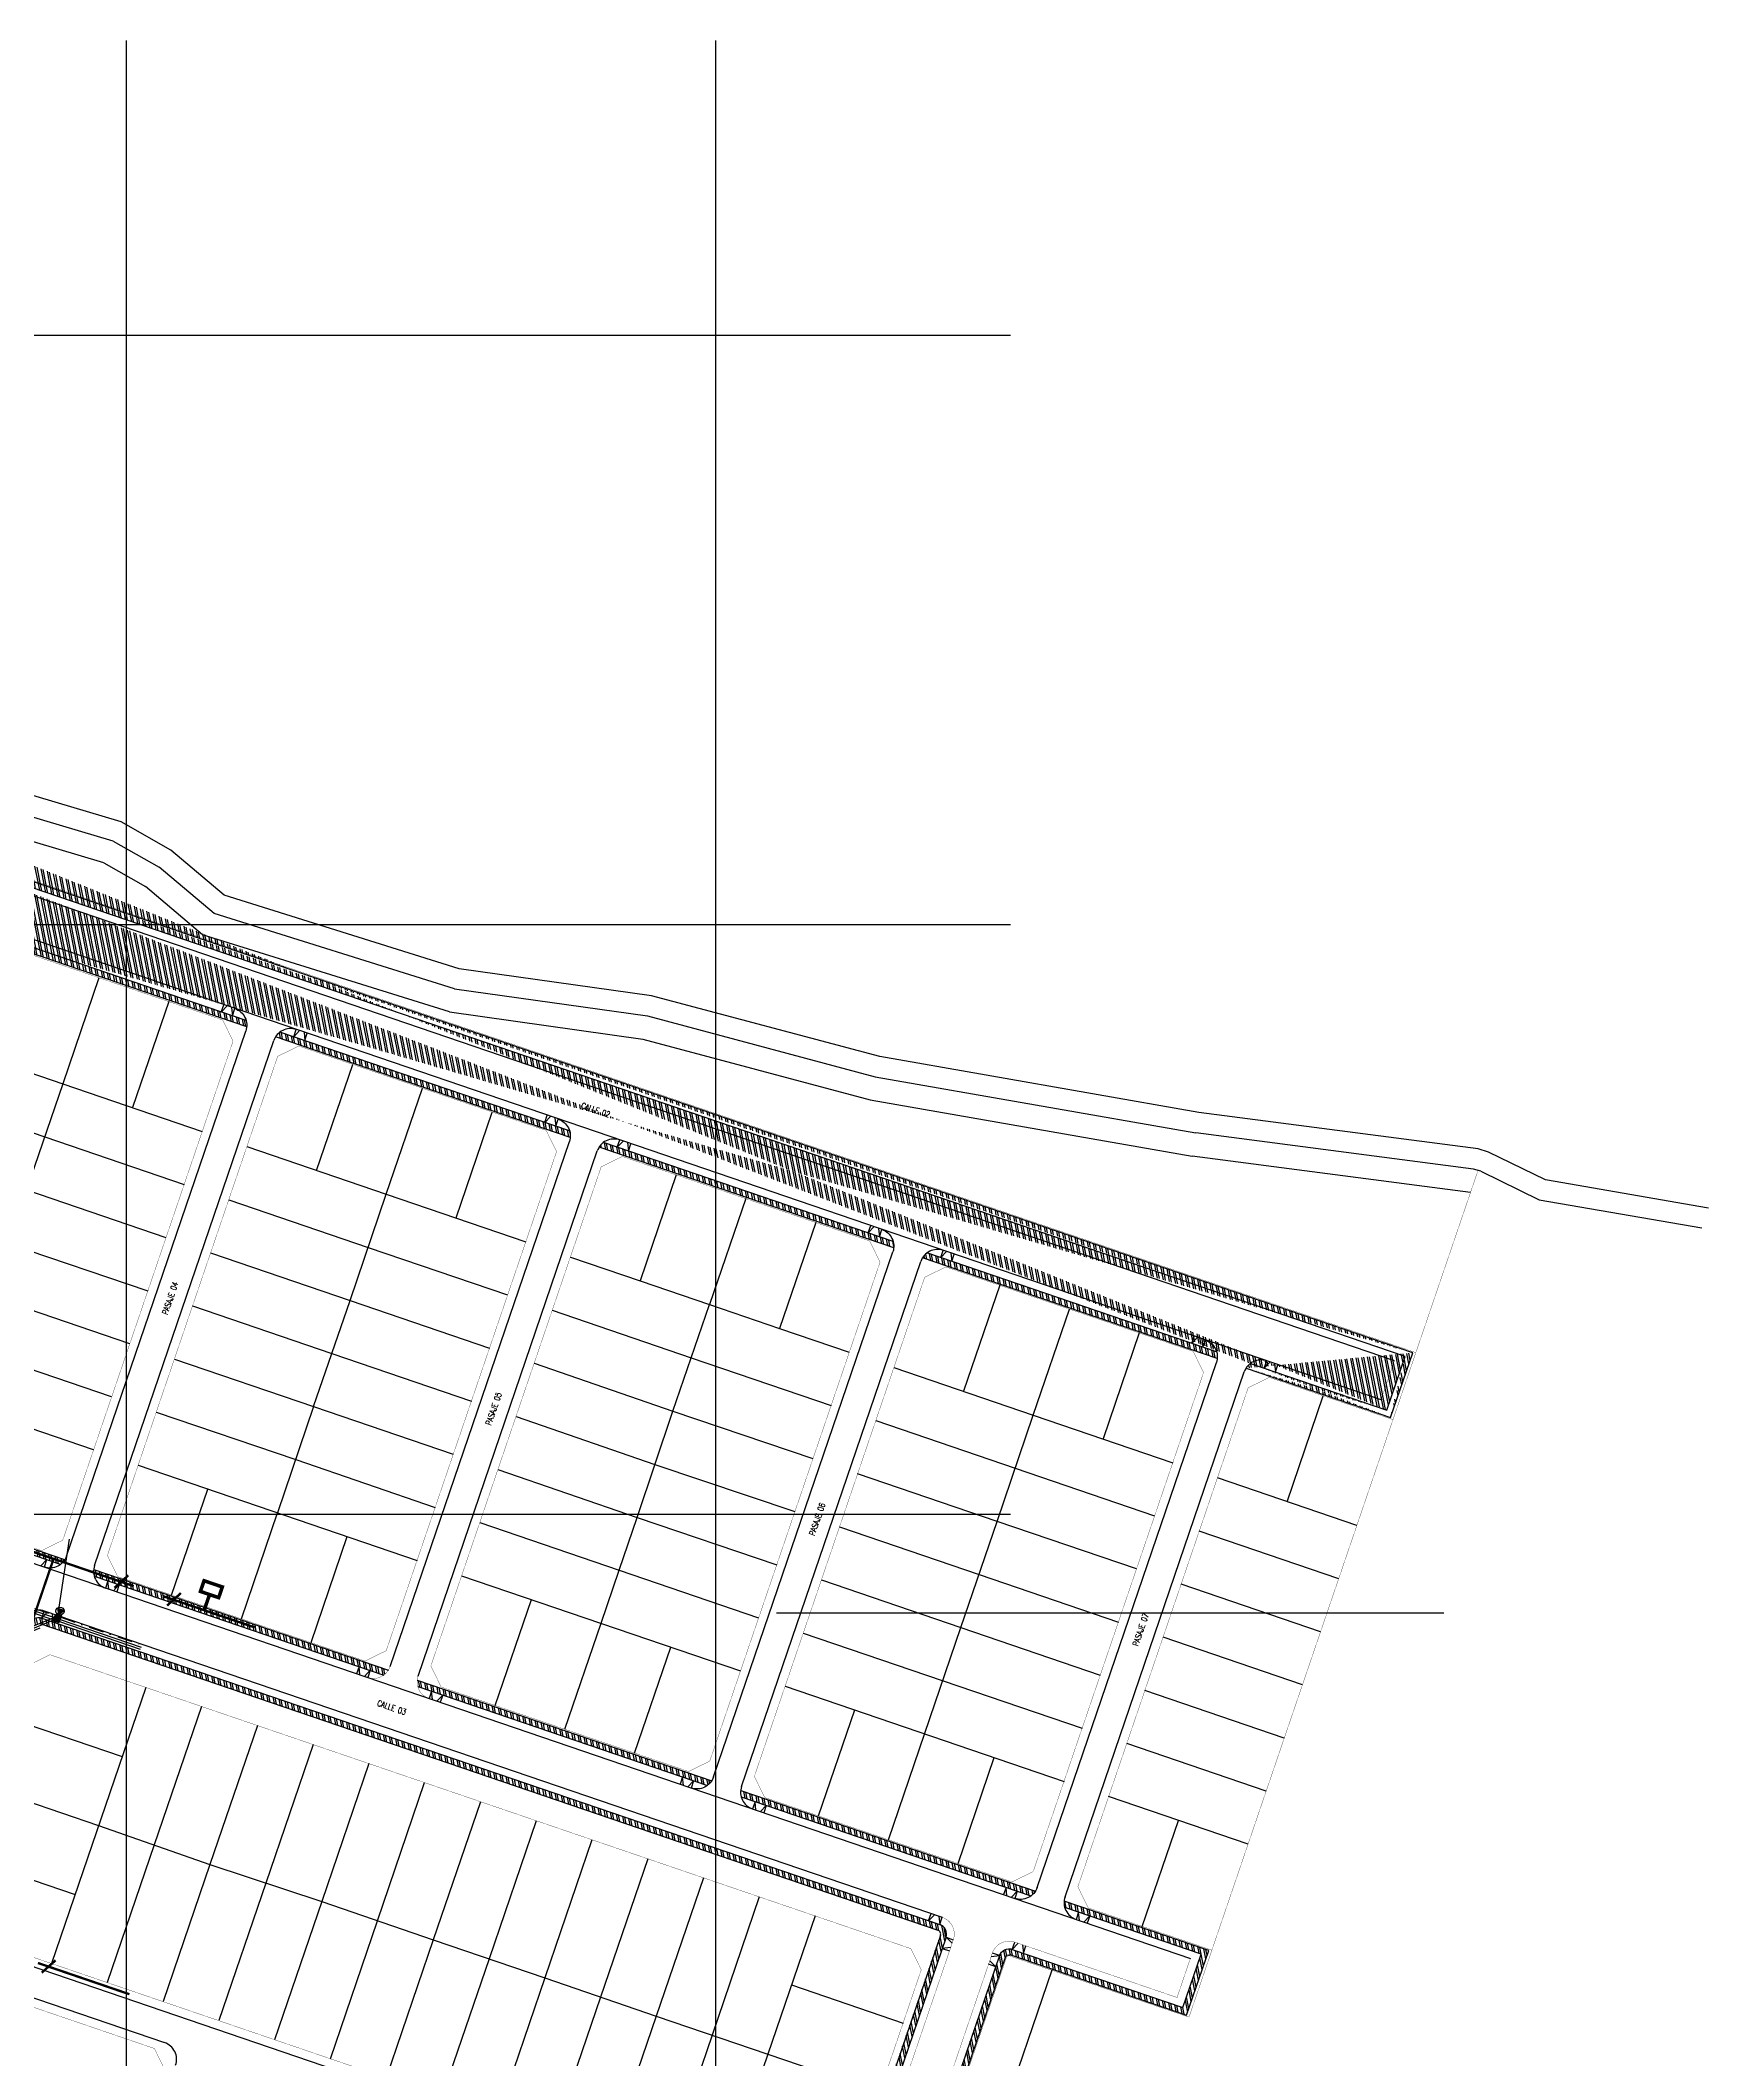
# Model space of a CAD drawing. Extents: x 0 to 336586, y 0 to 6284468.
# Drawn here: x 335485.4 to 335768.4, y 6277807.4 to 6278150 of the extents above; entities that cross this region are included whole.
import ezdxf
from ezdxf.enums import TextEntityAlignment as Align

# ---------------------------------------------------------------- set-up
doc = ezdxf.new("R2010")
doc.units = 0
doc.header["$LTSCALE"] = 5
for name, pattern in [('DASHDOT', [1, 0.5, -0.25, 0, -0.25]), ('DASHDOTX2', [2, 1, -0.5, 0, -0.5]), ('HIDDEN', [0.375, 0.25, -0.125])]:
    doc.linetypes.add(name, pattern=pattern)
for name, color, linetype in [('CALLES-URBANAS', 6, 'Continuous'), ('COTAS', 11, 'Continuous'), ('EQUIPOS_E', 240, 'Continuous'), ('GRILLA', 254, 'Continuous'), ('LAP_A_E', 100, 'Continuous'), ('LBT_A_E', 100, 'Continuous'), ('LINEA-EDIFICACION-URBANA', 21, 'Continuous'), ('LMT_A_E', 10, 'DASHDOTX2'), ('PLANTA', 6, 'Continuous'), ('POSTES_E', 41, 'Continuous'), ('Prosan Agua Potable Cuartel De Corta', 5, 'Continuous'), ('Prosan Agua Potable D. Arranque', 1, 'Continuous'), ('Prosan Agua Potable P. Cañeria Existente', 5, '2xCAÑ_EXIS_1'), ('Prosan Agua Potable P. Grifos Existentes', 5, 'Continuous'), ('Prosan General Canal Existente', 8, 'Continuous'), ('Prosan General Linea Oficial', 6, 'DASHDOTX2'), ('Prosan Pavimentación Dispositivo de Rodados Existente', 8, 'Continuous'), ('Prosan Pavimentación Solera Existente', 8, 'DASHDOT'), ('Prosan Pavimentación Vereda Existente', 8, 'Continuous'), ('Prosan Pavimentación Vereda Existente Hatch', 8, 'Continuous'), ('servicios', 6, 'Continuous'), ('TEXTO', 2, 'Continuous')]:
    doc.layers.add(name, color=color, linetype=linetype)
doc.styles.add('2mm', font='simplex.shx', dxfattribs={"width": 0.8, "height": 0.65})
doc.styles.add('ROMANT', font='romant.shx', dxfattribs={"height": 2})
doc.styles.get("Standard").update_dxf_attribs({"font": '', "height": 2})
doc.styles.get('Standard').set_extended_font_data('Arial Black', bold=True)
doc.linetypes.add('2xCAÑ_EXIS_1', pattern='A,1,-0.001,["/",Standard,S=0.2,R=0,X=-0.2,Y=-0.1],0', length=1.001)
doc.dimstyles.new('VANO 500', dxfattribs={"dimtxt": 0.65, "dimasz": 1.8, "dimexe": 0, "dimexo": 8, "dimgap": 1.2, "dimtad": 0, "dimdec": 0, "dimzin": 0, "dimdsep": 46, "dimtxsty": '2mm', "dimblk": 'NONE', "dimcen": 0, "dimse1": 1, "dimse2": 1, "dimsd1": 1, "dimsd2": 1, "dimclrd": 7, "dimclrt": 2, "dimadec": 0, "dimazin": 0, "dimtfac": 1, "dimtdec": 0, "dimtofl": 0, "dimtmove": 0, "dimatfit": 3, "dimldrblk": 'NONE', "dimfxl": 1, "dimtfill": 1, "dimtolj": 1, "dimtzin": 0, "dimlwd": 25, "dimarcsym": 0})
pattern_1 = [(101.1514259, (398815.0219, 6884201.1882), (-0.9345162955, -0.1842160236), []), (101.1514259, (398815.272, 6884201.5611), (-0.9345162955, -0.1842160236), [])]

# ---------------------------------------------------------------- blocks, each defined once
blk = doc.blocks.new('sa')
at = {"layer": 'Prosan Agua Potable Cuartel De Corta', "color": 5, "const_width": 0.5}
blk.add_lwpolyline([(-2.85, -4.4, -1), (-0.74, -4.4, -1), (-2.85, -4.4, -1)], format="xyb", dxfattribs=at)
at = {"layer": 'Prosan Agua Potable P. Cañeria Existente', "const_width": 0.4}
for points in [[(-1.21, -3.52), (0, 0)], [(-3.69, -6.22), (-1.57, -8.57)], [(-3.12, -9.06), (-1.88, -5.46)], [(-3.94, -28.35), (-9.23, -26.8), (-4.67, -13.31)], [(-7.91, -18.31), (-5.79, -20.66)], [(-5.54, -26.53), (-7.89, -28.65)], [(8.39, -31.98), (2.97, -30.38)], [(6.49, -30.1), (4.14, -32.22)], [(8.39, -31.98), (-10.93, -88.59)], [(52.88, -81.17), (43.95, -107.32)], [(-11.07, -84.71), (-8.95, -87.06)], [(-12.64, -93.57), (-19.08, -112.45)], [(-14.43, -94.54), (-12.31, -96.89)], [(-44.6, -104.68), (-46.2, -104.13), (-45.62, -102.45), (-44.03, -102.99)], [(-34.06, -107.34), (-45.91, -103.29)], [(-35.05, -105.54), (-37.39, -107.66)], [(43.82, -103.45), (45.94, -105.79)], [(30.34, -129.32), (-29.13, -109.02)], [(-26.06, -108.61), (-28.41, -110.73)], [(42.25, -112.31), (35.81, -131.19)], [(40.46, -113.28), (42.58, -115.63)], [(29.39, -127.52), (27.05, -129.63)], [(96.92, -152.05), (35.33, -131.03)], [(38.31, -130.54), (35.97, -132.66)], [(83.32, -147.41), (71.85, -181.02)], [(96, -150.21), (93.65, -152.33)], [(117.43, -159.05), (101.94, -153.76)], [(104.92, -153.23), (102.57, -155.35)], [(71.71, -177.14), (73.83, -179.49)], [(70.14, -186.01), (47.99, -250.92)], [(68.35, -186.98), (70.47, -189.32)], [(62.08, -209.63), (75.7, -214.28)], [(74.73, -212.49), (72.39, -214.61)], [(80.67, -215.98), (96.19, -221.28)], [(83.66, -215.52), (81.31, -217.63)], [(47.85, -247.04), (49.97, -249.39)], [(46.28, -255.91), (23.17, -323.6)], [(44.49, -256.88), (46.61, -259.22)], [(31.49, -299.25), (45.1, -303.9)], [(44.14, -302.11), (41.79, -304.23)], [(50.08, -305.6), (65.59, -310.9)], [(53.06, -305.14), (50.71, -307.26)], [(-98.23, -322.22), (-99.83, -321.68), (-99.25, -319.99), (-97.65, -320.53)], [(-87.68, -324.88), (-99.54, -320.83)], [(23.04, -319.72), (25.16, -322.07)], [(-88.67, -323.08), (-91.02, -325.2)], [(-23.24, -346.88), (-82.76, -326.56)], [(-79.69, -326.15), (-82.03, -328.27)], [(21.47, -328.59), (11.21, -358.64)], [(-72.08, -330.2), (-83.05, -362.32)], [(19.68, -329.56), (21.8, -331.9)], [(-24.23, -345.06), (-26.58, -347.18)], [(-23.53, -346.78), (-34.5, -378.89)], [(43.37, -369.62), (-23.24, -346.88)], [(-15.31, -348.08), (-17.66, -350.2)], [(-83.18, -358.45), (-81.06, -360.79)], [(31.36, -365.52), (20.39, -397.63)], [(-84.75, -367.31), (-94.91, -397.07)], [(-86.54, -368.28), (-84.42, -370.63)], [(42.37, -367.75), (40.02, -369.87)], [(115, -394.06), (48.39, -371.32)], [(51.29, -370.77), (48.95, -372.89)], [(-34.63, -375.02), (-32.52, -377.37)], [(-36.2, -383.88), (-46.36, -413.64)], [(-37.99, -384.85), (-35.87, -387.2)], [(20.26, -393.76), (22.37, -396.1)], [(18.69, -402.62), (8.53, -432.38)], [(16.9, -403.59), (19.02, -405.94)]]:
    blk.add_lwpolyline(points, dxfattribs=at)
blk = doc.blocks.new('PLANTA')
at = {"layer": 'Prosan Pavimentación Vereda Existente Hatch'}
h = blk.add_hatch(dxfattribs=at)
h.set_pattern_fill('ANSI32', color=256, scale=0.1, angle=56.1514, style=0)
h.set_pattern_definition(pattern_1)
edge = h.paths.add_edge_path()
edge.add_line((335894.31, 6282719.59), (335895.26, 6282719.27))
edge.add_line((335894.31, 6282719.59), (335888, 6282701.11))
edge.add_line((335895.27, 6282719.3), (335888.95, 6282700.78))
edge.add_arc((335889.61, 6282700.56), 1.7, 161.1514, 251.1514)
edge.add_arc((335889.61, 6282700.56), 0.7, 161.1514, 251.1514)
edge.add_line((335901.15, 6282694.82), (335889.06, 6282698.95))
edge.add_line((335901.48, 6282695.77), (335889.39, 6282699.9))
edge.add_arc((335901.7, 6282696.43), 0.7, 251.1514, 263.894)
edge.add_arc((335901.7, 6282696.43), 1.7, 251.1514, 263.894)
edge.add_line((335959.31, 6282689.56), (335901.63, 6282695.74))
edge.add_line((335959.21, 6282688.57), (335901.52, 6282694.74))
edge.add_line((336207.82, 6282605.05), (335961.98, 6282688.97))
edge.add_line((336206.55, 6282604.43), (335961.65, 6282688.03))
edge.add_ellipse((335958, 6282677.33), major_axis=(-12.3, 0), ratio=1, start_angle=251.1514, end_angle=263.894, ccw=False)
edge.add_ellipse((335958, 6282677.33), major_axis=(-11.3, 0), ratio=1, start_angle=251.1514, end_angle=263.894, ccw=False)
edge.add_arc((336182.08, 6282600.84), 3, 126.6333, 147.658)
edge.add_line((336203.45, 6282595.34), (336206.55, 6282604.43))
edge.add_line((336204.07, 6282594.07), (336207.82, 6282605.05))
edge.add_line((336179.55, 6282602.45), (336204.07, 6282594.07))
edge.add_line((336180.29, 6282603.25), (336203.45, 6282595.34))
h = blk.add_hatch(dxfattribs=at)
h.set_pattern_fill('ANSI32', color=256, scale=0.1, angle=56.1514, style=0)
h.set_pattern_definition(pattern_1)
edge = h.paths.add_edge_path()
edge.add_arc((335962.52, 6282675.79), 3, 126.6333, 147.658)
edge.add_line((335959.99, 6282677.4), (336009.99, 6282660.33))
edge.add_ellipse((336007, 6282660.61), major_axis=(-3, 0), ratio=1, start_angle=174.6448, end_angle=195.6695)
edge.add_line((336009.89, 6282661.42), (335960.73, 6282678.2))
h = blk.add_hatch(dxfattribs=at)
h.set_pattern_fill('ANSI32', color=256, scale=0.1, angle=56.1514, style=0)
h.set_pattern_definition(pattern_1)
edge = h.paths.add_edge_path()
edge.add_ellipse((336061.89, 6282641.87), major_axis=(-3, 0), ratio=1, start_angle=174.6448, end_angle=195.6695, ccw=False)
edge.add_line((336064.88, 6282641.59), (336014.88, 6282658.66))
edge.add_arc((336017.41, 6282657.05), 3, 126.6333, 147.658, ccw=False)
edge.add_line((336015.62, 6282659.46), (336064.78, 6282642.68))
h = blk.add_hatch(dxfattribs=at)
h.set_pattern_fill('ANSI32', color=256, scale=0.1, angle=56.1514, style=0)
h.set_pattern_definition(pattern_1)
edge = h.paths.add_edge_path()
edge.add_ellipse((336116.78, 6282623.13), major_axis=(-3, 0), ratio=1, start_angle=174.6448, end_angle=195.6695, ccw=False)
edge.add_line((336119.77, 6282622.85), (336069.77, 6282639.92))
edge.add_arc((336072.3, 6282638.32), 3, 126.6333, 147.658, ccw=False)
edge.add_line((336070.51, 6282640.72), (336119.67, 6282623.94))
h = blk.add_hatch(dxfattribs=at)
h.set_pattern_fill('ANSI32', color=256, scale=0.1, angle=56.1514, style=0)
h.set_pattern_definition(pattern_1)
edge = h.paths.add_edge_path()
edge.add_ellipse((336171.67, 6282604.39), major_axis=(-3, 0), ratio=1, start_angle=174.6448, end_angle=195.6695, ccw=False)
edge.add_line((336174.66, 6282604.11), (336124.66, 6282621.18))
edge.add_arc((336127.19, 6282619.58), 3, 126.6333, 147.658, ccw=False)
edge.add_line((336125.4, 6282621.99), (336174.56, 6282605.2))
h = blk.add_hatch(dxfattribs=at)
h.set_pattern_fill('ANSI32', color=256, scale=0.1, angle=56.15142591, style=0)
edge = h.paths.add_edge_path()
edge.add_ellipse((335976.59, 6282571.53), major_axis=(-3, 0), ratio=1, start_angle=126.6333, end_angle=147.658, ccw=False)
edge.add_line((335978.38, 6282569.13), (335929.23, 6282585.91))
edge.add_arc((335932.11, 6282586.72), 3, 174.6448, 195.6695, ccw=False)
edge.add_line((335929.13, 6282587), (335979.13, 6282569.93))
h = blk.add_hatch(dxfattribs=at)
h.set_pattern_fill('ANSI32', color=256, scale=0.1, angle=56.1514, style=0)
h.set_pattern_definition(pattern_1)
edge = h.paths.add_edge_path()
edge.add_ellipse((336031.48, 6282552.8), major_axis=(-3, 0), ratio=1, start_angle=126.6333, end_angle=147.658, ccw=False)
edge.add_line((336033.27, 6282550.39), (335984.12, 6282567.17))
edge.add_arc((335987, 6282567.98), 3, 174.6448, 195.6695, ccw=False)
edge.add_line((335984.02, 6282568.26), (336034.02, 6282551.19))
h = blk.add_hatch(dxfattribs=at)
h.set_pattern_fill('ANSI32', color=256, scale=0.1, angle=56.1514, style=0)
h.set_pattern_definition(pattern_1)
edge = h.paths.add_edge_path()
edge.add_ellipse((335957.95, 6282509.48), major_axis=(-3, 0), ratio=1, start_angle=36.6333, end_angle=57.658, ccw=False)
edge.add_line((335955.54, 6282507.69), (335973.06, 6282559))
edge.add_ellipse((335974.67, 6282558.45), major_axis=(-1.7, 0), ratio=1, start_angle=251.1514, end_angle=341.1514, ccw=False)
edge.add_line((335975.22, 6282560.06), (336127.59, 6282508.05))
edge.add_arc((336127.04, 6282506.44), 1.7, -18.8486, 71.1514, ccw=False)
edge.add_line((336128.65, 6282505.89), (336111.13, 6282454.58))
edge.add_arc((336110.32, 6282457.47), 3, 264.6448, 285.6695, ccw=False)
edge.add_line((336110.04, 6282454.48), (336127.7, 6282506.21))
edge.add_arc((336127.04, 6282506.44), 0.7, 341.1514, 431.1514)
edge.add_line((336127.26, 6282507.1), (335974.9, 6282559.12))
edge.add_ellipse((335974.67, 6282558.45), major_axis=(-0.7, 0), ratio=1, start_angle=251.1514, end_angle=341.1514)
edge.add_line((335974.01, 6282558.68), (335956.35, 6282506.95))
h = blk.add_hatch(dxfattribs=at)
h.set_pattern_fill('ANSI32', color=256, scale=0.1, angle=56.1514, style=0)
h.set_pattern_definition(pattern_1)
edge = h.paths.add_edge_path()
edge.add_arc((336041.89, 6282549.24), 3, 174.6448, 195.6695)
edge.add_line((336039.01, 6282548.43), (336088.16, 6282531.65))
edge.add_ellipse((336086.37, 6282534.06), major_axis=(-3, 0), ratio=1, start_angle=126.6333, end_angle=147.658)
edge.add_line((336088.91, 6282532.45), (336038.91, 6282549.52))
h = blk.add_hatch(dxfattribs=at)
h.set_pattern_fill('ANSI32', color=256, scale=0.1, angle=56.1514, style=0)
h.set_pattern_definition(pattern_1)
edge = h.paths.add_edge_path()
edge.add_arc((336096.78, 6282530.51), 3, 174.6448, 195.6695)
edge.add_line((336093.89, 6282529.7), (336143.05, 6282512.91))
edge.add_ellipse((336141.26, 6282515.32), major_axis=(-3, 0), ratio=1, start_angle=126.6333, end_angle=147.658)
edge.add_line((336143.8, 6282513.72), (336093.8, 6282530.79))
h = blk.add_hatch(dxfattribs=at)
h.set_pattern_fill('ANSI32', color=256, scale=0.1, angle=56.1514, style=0)
h.set_pattern_definition(pattern_1)
edge = h.paths.add_edge_path()
edge.add_arc((336151.67, 6282511.77), 3, 174.6448, 195.6695)
edge.add_line((336148.78, 6282510.96), (336171.94, 6282503.05))
edge.add_line((336171.94, 6282503.05), (336168.84, 6282493.97))
edge.add_line((336168.84, 6282493.97), (336139.89, 6282503.85))
edge.add_ellipse((336139.34, 6282502.24), major_axis=(-1.7, 0), ratio=1, start_angle=251.1514, end_angle=341.1514)
edge.add_line((336137.73, 6282502.79), (336108.25, 6282416.43))
edge.add_line((336108.25, 6282416.43), (336073.28, 6282313.99))
edge.add_arc((336074.89, 6282313.44), 1.7, 161.1514, 251.1514)
edge.add_line((336074.34, 6282311.83), (336113.92, 6282298.32))
edge.add_line((336113.92, 6282298.32), (336110.82, 6282289.23))
edge.add_line((336110.82, 6282289.23), (336096.14, 6282294.24))
edge.add_ellipse((336097.93, 6282291.84), major_axis=(-3, 0), ratio=1, start_angle=306.6333, end_angle=327.658)
edge.add_line((336095.39, 6282293.44), (336111.44, 6282287.96))
edge.add_line((336111.44, 6282287.96), (336115.19, 6282298.94))
edge.add_line((336115.19, 6282298.94), (336074.66, 6282312.78))
edge.add_arc((336074.89, 6282313.44), 0.7, 161.1514, 251.1514, ccw=False)
edge.add_line((336074.23, 6282313.67), (336109.2, 6282416.11))
edge.add_line((336109.2, 6282416.11), (336138.68, 6282502.47))
edge.add_ellipse((336139.34, 6282502.24), major_axis=(-0.7, 0), ratio=1, start_angle=251.1514, end_angle=341.1514, ccw=False)
edge.add_line((336139.57, 6282502.9), (336169.47, 6282492.7))
edge.add_line((336169.47, 6282492.7), (336173.21, 6282503.67))
edge.add_line((336173.21, 6282503.67), (336148.69, 6282512.05))
at = {"layer": 'CALLES-URBANAS', "flags": 128}
for points in [[(336204.71, 6282603.68), (335961.23, 6282686.8)], [(336202.45, 6282597.06), (335958.97, 6282680.17)], [(335979.43, 6282570.57), (336009.84, 6282659.64)], [(335984.16, 6282568.95), (336014.57, 6282658.02)], [(336034.32, 6282551.83), (336064.73, 6282640.9)], [(336039.05, 6282550.21), (336069.46, 6282639.29)], [(336089.21, 6282533.09), (336119.62, 6282622.16)], [(336093.94, 6282531.47), (336124.35, 6282620.55)], [(335858.27, 6282608.76), (336170.1, 6282502.31)], [(336144.1, 6282514.35), (336174.51, 6282603.42)], [(336148.83, 6282512.74), (336179.24, 6282601.81)], [(335975.64, 6282561.29), (336128.01, 6282509.28)], [(335956.98, 6282506.64), (336109.35, 6282454.63)], [(335955.37, 6282501.91), (335996.06, 6282488.02)]]:
    blk.add_lwpolyline(points, dxfattribs=at)
at = {"layer": 'CALLES-URBANAS', "extrusion": (0, 0, -1), "flags": 128}
for points in [[(-336007.97, 6282663.45, 0.414214), (-336009.84, 6282659.64)], [(-336062.86, 6282644.71, 0.414214), (-336064.73, 6282640.9)], [(-336117.75, 6282625.97, 0.414214), (-336119.62, 6282622.16)], [(-336172.64, 6282607.23, 0.414214), (-336174.51, 6282603.42)], [(-335979.43, 6282570.57, 0.414214), (-335975.62, 6282568.7)], [(-335971.83, 6282559.42, 0.414214), (-335975.64, 6282561.29)], [(-336089.21, 6282533.09, 0.414214), (-336085.4, 6282531.22)], [(-336144.1, 6282514.35, 0.414214), (-336140.29, 6282512.48)]]:
    blk.add_lwpolyline(points, format="xyb", dxfattribs=at)
at = {"layer": 'CALLES-URBANAS', "flags": 128}
for points in [[(336018.38, 6282659.89, 0.414214), (336014.57, 6282658.02)], [(336073.27, 6282641.16, 0.414214), (336069.46, 6282639.29)], [(336128.16, 6282622.42, 0.414214), (336124.35, 6282620.55)], [(336183.05, 6282603.68, 0.414214), (336179.24, 6282601.81)], [(335984.16, 6282568.95, 0.414214), (335986.03, 6282565.14)], [(336093.94, 6282531.47, 0.414214), (336095.81, 6282527.67)], [(336148.83, 6282512.74, 0.414214), (336150.7, 6282508.93)], [(335997.93, 6282484.21, 0.414214), (335996.06, 6282488.02)]]:
    blk.add_lwpolyline(points, format="xyb", dxfattribs=at)
at = {"layer": 'LINEA-EDIFICACION-URBANA', "ltscale": 5}
for points in [[(335984.92, 6282668.67), (335978.78, 6282650.69)], [(335996.75, 6282664.63), (335990.61, 6282646.65)], [(335955.12, 6282658.77), (335978.78, 6282650.69), (336002.44, 6282642.62)], [(335952.05, 6282649.76), (335975.72, 6282641.68)], [(335978.78, 6282650.69), (335972.65, 6282632.67)], [(336033.67, 6282631.95), (336039.81, 6282649.94)], [(336045.5, 6282627.92), (336051.64, 6282645.9)], [(335975.72, 6282641.68), (335999.37, 6282633.61)], [(336010.01, 6282640.03), (336033.67, 6282631.95), (336057.33, 6282623.88)], [(335972.65, 6282632.67), (335996.29, 6282624.6)], [(336006.94, 6282631.02), (336030.6, 6282622.94), (336054.26, 6282614.87)], [(336027.52, 6282613.94), (336033.67, 6282631.95)], [(335990.14, 6282606.58), (335942.82, 6282622.73)], [(335969.54, 6282623.58), (335993.22, 6282615.59)], [(336003.86, 6282622.01), (336027.52, 6282613.94), (336051.18, 6282605.86)], [(336021.33, 6282595.93), (336027.52, 6282613.94)], [(335987.07, 6282597.57), (335939.75, 6282613.72)], [(336000.79, 6282613), (336024.43, 6282604.93), (336048.11, 6282596.85)], [(335984, 6282588.59), (335936.68, 6282604.74)]]:
    blk.add_lwpolyline(points, dxfattribs=at)
at = {"layer": 'LINEA-EDIFICACION-URBANA'}
for points in [[(336021.84, 6282635.99), (336027.98, 6282653.97)], [(336082.87, 6282635.24), (336076.73, 6282617.25)], [(336094.7, 6282631.2), (336088.52, 6282613.23)], [(336106.53, 6282627.16), (336100.39, 6282609.18)], [(336064.9, 6282621.29), (336076.73, 6282617.25), (336088.52, 6282613.23), (336100.39, 6282609.18), (336112.22, 6282605.14)], [(336137.76, 6282616.5), (336131.58, 6282598.53)], [(336061.83, 6282612.28), (336085.41, 6282604.17), (336109.15, 6282596.13)], [(336082.31, 6282595.13), (336085.41, 6282604.17), (336088.52, 6282613.23)], [(336143.45, 6282594.48), (336149.59, 6282612.46)], [(336161.42, 6282608.42), (336155.28, 6282590.44)], [(335997.71, 6282603.99), (336021.33, 6282595.93), (336045.03, 6282587.84)], [(336058.75, 6282603.27), (336082.31, 6282595.13), (336106.07, 6282587.12)], [(336119.79, 6282602.55), (336143.45, 6282594.48), (336167.11, 6282586.4)], [(336186.51, 6282579.78), (336192.65, 6282597.76)], [(335994.64, 6282594.98), (336018.3, 6282586.97), (336041.96, 6282578.83)], [(336021.33, 6282595.93), (336015.22, 6282577.9)], [(336055.68, 6282594.26), (336079.26, 6282586.11), (336103, 6282578.11)], [(336076.21, 6282577.09), (336082.31, 6282595.13)], [(336116.72, 6282593.55), (336140.39, 6282585.46), (336164.04, 6282577.39)], [(336137.33, 6282576.45), (336143.45, 6282594.48)], [(335991.56, 6282585.97), (336038.88, 6282569.82)], [(336052.6, 6282585.25), (336076.21, 6282577.09), (336099.92, 6282569.1)], [(336160.96, 6282568.38), (336137.33, 6282576.45), (336113.64, 6282584.54)], [(336198.34, 6282575.74), (336174.68, 6282583.82)], [(335997.25, 6282563.95), (336003.39, 6282581.94)], [(336009.08, 6282559.92), (336015.22, 6282577.9)], [(336049.53, 6282576.25), (336073.18, 6282568.17), (336096.85, 6282560.09)], [(336070.11, 6282559.16), (336073.18, 6282568.17), (336076.21, 6282577.09)], [(336131.15, 6282558.44), (336137.33, 6282576.45)], [(336020.91, 6282555.88), (336027.05, 6282573.86)], [(336110.57, 6282575.53), (336134.24, 6282567.44), (336157.89, 6282559.37)], [(336195.27, 6282566.73), (336171.61, 6282574.81)], [(336046.45, 6282567.24), (336093.77, 6282551.08)], [(336107.49, 6282566.52), (336154.81, 6282550.36)], [(336052.14, 6282545.22), (336058.28, 6282563.2)], [(336192.19, 6282557.72), (336168.53, 6282565.8)], [(336063.97, 6282541.18), (336070.11, 6282559.16)], [(336104.42, 6282557.51), (336151.74, 6282541.35)], [(336118.86, 6282522.44), (336131.15, 6282558.44)], [(336189.12, 6282548.71), (336165.46, 6282556.79)], [(336075.8, 6282537.14), (336081.94, 6282555.12)], [(335992.86, 6282548.28), (335976.87, 6282501.44)], [(336101.34, 6282548.5), (336148.66, 6282532.34)], [(336186.04, 6282539.7), (336162.38, 6282547.78)], [(335969.93, 6282543.03), (335988.86, 6282536.57)], [(336002.32, 6282545.05), (335994.3, 6282521.56), (335986.33, 6282498.21)], [(336107.03, 6282526.48), (336113.17, 6282544.46)], [(336011.79, 6282541.82), (336003.74, 6282518.26), (335995.8, 6282494.98)], [(336021.25, 6282538.59), (336013.23, 6282515.1), (336005.26, 6282491.75)], [(336182.97, 6282530.69), (336159.31, 6282538.77)], [(336030.71, 6282535.36), (336022.72, 6282511.94), (336014.72, 6282488.51)], [(336130.69, 6282518.4), (336136.83, 6282536.38)], [(336024.19, 6282485.28), (336032.18, 6282508.71), (336040.18, 6282532.13)], [(335965.94, 6282531.32), (335984.86, 6282524.86)], [(336049.64, 6282528.9), (336041.65, 6282505.48), (336033.65, 6282482.05)], [(336179.89, 6282521.68), (336156.23, 6282529.76)], [(335984.86, 6282524.86), (336003.74, 6282518.26)], [(336059.11, 6282525.67), (336051.11, 6282502.25), (336043.11, 6282478.82)], [(336161.92, 6282507.74), (336168.06, 6282525.72)], [(336068.57, 6282522.44), (336060.57, 6282499.02), (336052.58, 6282475.59)], [(335961.94, 6282519.61), (335980.87, 6282513.15)], [(336003.74, 6282518.26), (336022.72, 6282511.94)], [(336078.03, 6282519.21), (336070.03, 6282495.76), (336062.04, 6282472.36)], [(336087.5, 6282515.98), (336079.48, 6282492.51), (336071.51, 6282469.13)], [(336022.72, 6282511.94), (336041.65, 6282505.48)], [(336096.96, 6282512.75), (336088.96, 6282489.3), (336080.97, 6282465.9)], [(336106.42, 6282509.51), (336098.43, 6282486.09), (336090.43, 6282462.67)], [(336041.65, 6282505.48), (336060.57, 6282499.02)], [(336060.57, 6282499.02), (336079.48, 6282492.51)], [(336146.6, 6282500.29), (336081.99, 6282311.02)], [(336102.43, 6282497.8), (336121.35, 6282491.34)], [(336079.48, 6282492.51), (336098.43, 6282486.09)], [(336098.43, 6282486.09), (336117.36, 6282479.63)]]:
    blk.add_lwpolyline(points, dxfattribs=at)
at = {"layer": 'LINEA-EDIFICACION-URBANA', "ltscale": 5, "const_width": 0.05}
blk.add_lwpolyline([(335975.18, 6282571.49), (335933.21, 6282585.82)], dxfattribs=at)
at = {"layer": 'Prosan Agua Potable P. Grifos Existentes', "const_width": 0.6}
blk.add_lwpolyline([(336002.75, 6282566.38), (336005.85, 6282565.33), (336005.23, 6282563.51), (336002.13, 6282564.57)], close=True, dxfattribs=at)
blk.add_lwpolyline([(336003.68, 6282564.04), (336002.77, 6282561.38)], dxfattribs=at)
at = {"layer": 'Prosan General Canal Existente', "flags": 128}
for points in [[(336258.03, 6282629.59), (336230.36, 6282634.37), (336220.7, 6282639.1), (336218.91, 6282639.66), (336171.52, 6282645.83), (336117.39, 6282655.29), (336078.69, 6282665.63), (336046.02, 6282670.21), (336006.16, 6282682.68), (335997.14, 6282690.33), (335988.7, 6282695.1), (335896.4, 6282722.62)], [(335987.32, 6282691.86), (335895.27, 6282719.3)], [(335985.74, 6282688.15), (335894.17, 6282715.46)], [(335987.32, 6282691.86), (335995.13, 6282687.44)], [(335985.74, 6282688.15), (335992.83, 6282684.15)], [(336004.44, 6282679.55), (335995.13, 6282687.44)], [(336002.47, 6282675.97), (335992.83, 6282684.15)], [(336045.25, 6282666.78), (336004.44, 6282679.55)], [(336044.37, 6282662.87), (336002.47, 6282675.97)], [(336045.25, 6282666.78), (336077.99, 6282662.19)], [(336044.37, 6282662.87), (336077.2, 6282658.26)], [(336077.99, 6282662.19), (336116.63, 6282651.87)], [(336077.2, 6282658.26), (336115.77, 6282647.96)], [(336116.63, 6282651.87), (336171, 6282642.37)], [(336115.77, 6282647.96), (336170.39, 6282638.42)], [(336218.15, 6282636.23), (336171, 6282642.37)], [(336217.64, 6282632.26), (336170.39, 6282638.42)], [(336219.4, 6282635.84), (336218.15, 6282636.23)], [(336219.4, 6282635.84), (336229.27, 6282631.01)], [(336229.27, 6282631.01), (336256.89, 6282626.23)]]:
    blk.add_lwpolyline(points, dxfattribs=at)
at = {"layer": 'Prosan General Linea Oficial', "ltscale": 0.2, "const_width": 0.05}
for points in [[(336208.36, 6282605.08), (335960.72, 6282689.62)], [(336005.91, 6282661.51), (335963.94, 6282675.84)], [(336007.67, 6282657.92), (336005.91, 6282661.51)], [(335978.77, 6282573.25), (336007.67, 6282657.92)], [(335986.34, 6282570.67), (336015.24, 6282655.34)], [(336015.24, 6282655.34), (336018.83, 6282657.1)], [(336060.8, 6282642.77), (336018.83, 6282657.1)], [(336062.56, 6282639.18), (336060.8, 6282642.77)], [(336033.66, 6282554.52), (336062.56, 6282639.18)], [(336070.13, 6282636.6), (336073.72, 6282638.36)], [(336073.72, 6282638.36), (336115.68, 6282624.03)], [(336041.23, 6282551.93), (336070.13, 6282636.6)], [(336169.87, 6282492.35), (336218.91, 6282635.99)], [(336117.45, 6282620.44), (336115.68, 6282624.03)], [(336088.55, 6282535.78), (336117.45, 6282620.44)], [(336096.12, 6282533.19), (336125.02, 6282617.86)], [(336125.02, 6282617.86), (336128.61, 6282619.62)], [(336128.61, 6282619.62), (336170.57, 6282605.3)], [(336172.34, 6282601.71), (336170.57, 6282605.3)], [(336143.43, 6282517.04), (336172.34, 6282601.71)], [(336179.91, 6282599.12), (336183.5, 6282600.88)], [(336204.48, 6282593.72), (336183.5, 6282600.88)], [(336151.01, 6282514.46), (336179.91, 6282599.12)], [(335978.77, 6282573.25), (335975.18, 6282571.49)], [(335986.34, 6282570.67), (335988.1, 6282567.08)], [(335988.1, 6282567.08), (336030.06, 6282552.75)], [(336033.66, 6282554.52), (336030.06, 6282552.75)], [(336041.23, 6282551.93), (336042.99, 6282548.34)], [(336042.99, 6282548.34), (336084.95, 6282534.02)], [(336088.55, 6282535.78), (336084.95, 6282534.02)], [(336096.12, 6282533.19), (336097.88, 6282529.6)], [(336097.88, 6282529.6), (336139.84, 6282515.28)], [(336143.43, 6282517.04), (336139.84, 6282515.28)], [(336151.01, 6282514.46), (336152.77, 6282510.87)], [(336173.75, 6282503.7), (336152.77, 6282510.87)], [(336138.87, 6282502.4), (336109.39, 6282416.05)], [(336139.5, 6282502.71), (336146.6, 6282500.29)], [(335994.32, 6282487.03), (335958.03, 6282499.41)], [(336146.6, 6282500.29), (336169.87, 6282492.35)], [(335996.08, 6282483.44), (335994.32, 6282487.03)]]:
    blk.add_lwpolyline(points, dxfattribs=at)
blk.add_lwpolyline([(336106.68, 6282457.12), (336110.27, 6282458.88), (336124.44, 6282500.38), (336122.68, 6282503.97), (335976.61, 6282553.83), (335973.02, 6282552.07), (335958.85, 6282510.58), (335960.62, 6282506.99)], close=True, dxfattribs=at)
at = {"layer": 'Prosan General Linea Oficial', "ltscale": 0.2, "extrusion": (0, 0, -1), "const_width": 0.05}
blk.add_lwpolyline([(-336138.87, 6282502.4, 0.414213), (-336139.5, 6282502.71)], format="xyb", dxfattribs=at)
at = {"layer": 'Prosan Pavimentación Dispositivo de Rodados Existente'}
for points in [[(336005.66, 6282662.86), (336006.08, 6282664.09)], [(336006.65, 6282663.9), (336005.66, 6282662.86)], [(336007.4, 6282663.64), (336007.55, 6282662.22)], [(336007.55, 6282662.22), (336007.97, 6282663.45)], [(336017.96, 6282658.66), (336018.38, 6282659.89)], [(336018.95, 6282659.7), (336017.96, 6282658.66)], [(336019.71, 6282659.44), (336019.85, 6282658.02)], [(336019.85, 6282658.02), (336020.27, 6282659.25)], [(336060.55, 6282644.12), (336060.97, 6282645.36)], [(336061.54, 6282645.16), (336060.55, 6282644.12)], [(336062.29, 6282644.9), (336062.44, 6282643.48)], [(336062.44, 6282643.48), (336062.86, 6282644.71)], [(336072.85, 6282639.93), (336073.27, 6282641.16)], [(336073.84, 6282640.96), (336072.85, 6282639.93)], [(336074.6, 6282640.7), (336074.74, 6282639.28)], [(336074.74, 6282639.28), (336075.16, 6282640.51)], [(336115.44, 6282625.39), (336115.86, 6282626.62)], [(336116.42, 6282626.42), (336115.44, 6282625.39)], [(336117.18, 6282626.16), (336117.33, 6282624.74)], [(336117.33, 6282624.74), (336117.75, 6282625.97)], [(336127.74, 6282621.19), (336128.16, 6282622.42)], [(336128.73, 6282622.22), (336127.74, 6282621.19)], [(336129.48, 6282621.97), (336129.63, 6282620.54)], [(336129.63, 6282620.54), (336130.05, 6282621.77)], [(336170.33, 6282606.65), (336170.75, 6282607.88)], [(336171.31, 6282607.69), (336170.33, 6282606.65)], [(336172.07, 6282607.43), (336172.22, 6282606)], [(336172.22, 6282606), (336172.64, 6282607.23)], [(336182.63, 6282602.45), (336183.05, 6282603.68)], [(336183.62, 6282603.49), (336182.63, 6282602.45)], [(336184.37, 6282603.23), (336184.52, 6282601.8)], [(336184.52, 6282601.8), (336184.94, 6282603.03)], [(335975.06, 6282568.89), (335976.04, 6282569.93)], [(335976.04, 6282569.93), (335975.62, 6282568.7)], [(335986.45, 6282566.37), (335986.03, 6282565.14)], [(335986.6, 6282564.95), (335986.45, 6282566.37)], [(335987.36, 6282564.69), (335988.35, 6282565.73)], [(335988.35, 6282565.73), (335987.93, 6282564.5)], [(335975.22, 6282560.06), (335975.64, 6282561.29)], [(335976.21, 6282561.1), (335975.22, 6282560.06)], [(335976.96, 6282560.84), (335977.11, 6282559.42)], [(335977.11, 6282559.42), (335977.53, 6282560.65)], [(336029.04, 6282551.83), (336028.62, 6282550.6)], [(336029.19, 6282550.41), (336029.04, 6282551.83)], [(336029.95, 6282550.15), (336030.93, 6282551.19)], [(336030.93, 6282551.19), (336030.51, 6282549.96)], [(336041.34, 6282547.63), (336040.92, 6282546.4)], [(336041.49, 6282546.21), (336041.34, 6282547.63)], [(336042.25, 6282545.95), (336043.24, 6282546.99)], [(336043.24, 6282546.99), (336042.82, 6282545.76)], [(336083.93, 6282533.1), (336083.51, 6282531.87)], [(336084.08, 6282531.67), (336083.93, 6282533.1)], [(336084.84, 6282531.41), (336085.82, 6282532.45)], [(336085.82, 6282532.45), (336085.4, 6282531.22)], [(336096.23, 6282528.9), (336095.81, 6282527.67)], [(336096.38, 6282527.47), (336096.23, 6282528.9)], [(336097.14, 6282527.21), (336098.13, 6282528.25)], [(336098.13, 6282528.25), (336097.71, 6282527.02)], [(336138.82, 6282514.36), (336138.4, 6282513.13)], [(336138.97, 6282512.93), (336138.82, 6282514.36)], [(336139.73, 6282512.68), (336140.71, 6282513.71)], [(336140.71, 6282513.71), (336140.29, 6282512.48)], [(336125.69, 6282508.7), (336126.11, 6282509.93)], [(336126.68, 6282509.73), (336125.69, 6282508.7)], [(336127.44, 6282509.47), (336127.59, 6282508.05)], [(336127.59, 6282508.05), (336128.01, 6282509.28)], [(336151.12, 6282510.16), (336150.7, 6282508.93)], [(336151.27, 6282508.73), (336151.12, 6282510.16)], [(336152.03, 6282508.48), (336153.02, 6282509.51)], [(336153.02, 6282509.51), (336152.6, 6282508.28)], [(336128.65, 6282505.89), (336129.88, 6282505.47)], [(336129.68, 6282504.9), (336128.65, 6282505.89)], [(336139.89, 6282503.85), (336140.31, 6282505.08)], [(336140.88, 6282504.89), (336139.89, 6282503.85)], [(336141.63, 6282504.63), (336141.78, 6282503.2)], [(336141.78, 6282503.2), (336142.2, 6282504.43)], [(336129.42, 6282504.15), (336128, 6282504)], [(336128, 6282504), (336129.23, 6282503.58)], [(336137.08, 6282500.9), (336135.85, 6282501.32)], [(336136.05, 6282501.89), (336137.08, 6282500.9)], [(336136.31, 6282502.64), (336137.73, 6282502.79)], [(336137.73, 6282502.79), (336136.5, 6282503.21)]]:
    blk.add_lwpolyline(points, dxfattribs=at)
at = {"layer": 'Prosan Pavimentación Solera Existente', "const_width": 0.05}
for points in [[(336202.45, 6282597.06), (336204.71, 6282603.68)], [(336129.88, 6282505.47), (336100.4, 6282419.12)], [(336140.31, 6282505.08), (336167.84, 6282495.68)], [(336136.5, 6282503.21), (336107.02, 6282416.85)], [(336167.84, 6282495.68), (336170.1, 6282502.31)]]:
    blk.add_lwpolyline(points, dxfattribs=at)
at = {"layer": 'Prosan Pavimentación Solera Existente', "extrusion": (0, 0, -1), "const_width": 0.05}
for points in [[(-336034.32, 6282551.83, 0.414214), (-336030.51, 6282549.96)], [(-336136.5, 6282503.21, 0.414214), (-336140.31, 6282505.08)]]:
    blk.add_lwpolyline(points, format="xyb", dxfattribs=at)
at = {"layer": 'Prosan Pavimentación Solera Existente', "const_width": 0.05}
for points in [[(336039.05, 6282550.21, 0.414214), (336040.92, 6282546.4)], [(336129.88, 6282505.47, 0.414214), (336128.01, 6282509.28)]]:
    blk.add_lwpolyline(points, format="xyb", dxfattribs=at)
at = {"layer": 'Prosan Pavimentación Vereda Existente'}
for points in [[(336206.55, 6282604.43), (335961.65, 6282688.03)], [(336207.82, 6282605.05), (335961.98, 6282688.97)], [(336009.99, 6282660.33), (335959.99, 6282677.4)], [(336009.89, 6282661.42), (335960.73, 6282678.2)], [(336064.88, 6282641.59), (336014.88, 6282658.66)], [(336064.78, 6282642.68), (336015.62, 6282659.46)], [(336119.77, 6282622.85), (336069.77, 6282639.92)], [(336119.67, 6282623.94), (336070.51, 6282640.72)], [(336174.66, 6282604.11), (336124.66, 6282621.18)], [(336174.56, 6282605.2), (336125.4, 6282621.99)], [(336203.45, 6282595.34), (336206.55, 6282604.43)], [(336204.07, 6282594.07), (336207.82, 6282605.05)], [(336179.55, 6282602.45), (336204.07, 6282594.07)], [(336180.29, 6282603.25), (336203.45, 6282595.34)], [(335979.13, 6282569.93), (335929.13, 6282587)], [(335978.38, 6282569.13), (335929.23, 6282585.91)], [(335984.02, 6282568.26), (336034.02, 6282551.19)], [(335984.12, 6282567.17), (336033.27, 6282550.39)], [(335974.9, 6282559.12), (336127.26, 6282507.1)], [(335975.22, 6282560.06), (336127.59, 6282508.05)], [(336038.91, 6282549.52), (336088.91, 6282532.45)], [(336039.01, 6282548.43), (336088.16, 6282531.65)], [(336093.8, 6282530.79), (336143.8, 6282513.72)], [(336093.89, 6282529.7), (336143.05, 6282512.91)], [(336173.21, 6282503.67), (336148.69, 6282512.05)], [(336171.94, 6282503.05), (336148.78, 6282510.96)], [(336127.7, 6282506.21), (336110.04, 6282454.48)], [(336128.65, 6282505.89), (336111.13, 6282454.58)], [(336137.73, 6282502.79), (336108.25, 6282416.43)], [(336138.68, 6282502.47), (336109.2, 6282416.11)], [(336139.57, 6282502.9), (336169.47, 6282492.7)], [(336139.89, 6282503.85), (336168.84, 6282493.97)], [(336168.84, 6282493.97), (336171.94, 6282503.05)], [(336169.47, 6282492.7), (336173.21, 6282503.67)]]:
    blk.add_lwpolyline(points, dxfattribs=at)
for points in [[(336128.65, 6282505.89, 0.414214), (336127.59, 6282508.05)], [(336127.7, 6282506.21, 0.414214), (336127.26, 6282507.1)]]:
    blk.add_lwpolyline(points, format="xyb", dxfattribs=at)
at = {"layer": 'Prosan Pavimentación Vereda Existente', "extrusion": (0, 0, -1)}
for centre, radius in [((-335974.67, 6282558.45), 1.7), ((-336139.34, 6282502.24), 1.7), ((-336139.34, 6282502.24), 0.7)]:
    blk.add_arc(centre, radius, 18.8486, 108.8486, dxfattribs=at)
at = {"layer": 'TEXTO', "style": 'ROMANT', "width": 0.8}
for s, rotation, p in [('CALLE 02', 341.1514, (336069.2, 6282646.24)), ('PASAJE 04', 71.1514, (335997, 6282614.3)), ('PASAJE 05', 71.1514, (336051.89, 6282595.55)), ('PASAJE 06', 71.1514, (336106.78, 6282576.82)), ('PASAJE 07', 71.1514, (336161.67, 6282558.08)), ('CALLE 03', 341.1514, (336034.59, 6282544.87))]:
    blk.add_text(s, height=1, rotation=rotation, dxfattribs=at).set_placement(p, align=Align.MIDDLE_CENTER)
blk = doc.blocks.new('PC-11-5_E')
at = {"layer": 'POSTES_E'}
blk.add_lwpolyline([(-1, 1.25), (1, 1.25), (1, -1.25), (-1, -1.25)], close=True, dxfattribs=at)
blk.add_solid([(-1, 1.25), (1, 1.25), (-1, -1.25), (1, -1.25)], dxfattribs=at)
blk = doc.blocks.new('LUM-150W_E')
at = {"layer": 'EQUIPOS_E', "linetype": 'Continuous'}
blk.add_hatch(color=50, dxfattribs=at).paths.add_polyline_path([(-1.18, 2.05), (0, 0), (1.18, 2.05)])
at = {"layer": 'EQUIPOS_E', "color": 50, "linetype": 'Continuous', "flags": 128}
blk.add_lwpolyline([(-1.18, 2.05), (0, 0), (1.18, 2.05)], close=True, dxfattribs=at)
at = {"layer": 'EQUIPOS_E', "color": 50, "linetype": 'Continuous'}
blk.add_circle((0, 1.37), 1.37, dxfattribs=at)
blk = doc.blocks.new('*D124')
at = {"layer": 'Defpoints', "color": 0, "ltscale": 0.5, "transparency": 16777216}
for p in [(335461.32, 6277891.34), (335488.69, 6277883.54), (335488.27, 6277882.29)]:
    blk.add_point(p, dxfattribs=at)
at = {"layer": 'COTAS', "color": 2, "ltscale": 0.5, "transparency": 16777216, "insert": (335475.21, 6277888.07), "char_height": 0.65, "attachment_point": 5, "rotation": 341.4327, "style": '2mm', "bg_fill": 3, "box_fill_scale": 1.1, "bg_fill_color": 256, "bg_fill_true_color": 13158600, "bg_fill_transparency": 0}
blk.add_mtext('\\A1;32.00', dxfattribs=at)
blk = doc.blocks.new('_None')
blk = doc.blocks.new('*D125')
at = {"layer": 'Defpoints', "color": 0, "linetype": 'HIDDEN', "ltscale": 0.25, "transparency": 16777216}
for p in [(335487.79, 6277883.46), (335488.27, 6277882.29), (335472.11, 6277875.68)]:
    blk.add_point(p, dxfattribs=at)
at = {"layer": 'COTAS', "color": 2, "linetype": 'HIDDEN', "ltscale": 0.25, "transparency": 16777216, "insert": (335479.71, 6277880.15), "char_height": 0.65, "attachment_point": 5, "rotation": 22.259, "style": '2mm', "bg_fill": 3, "box_fill_scale": 1.1, "bg_fill_color": 256, "bg_fill_true_color": 13158600, "bg_fill_transparency": 0}
blk.add_mtext('\\A1;20.00', dxfattribs=at)
blk = doc.blocks.new('*U417')
at = {"layer": 'GRILLA', "lineweight": -3}
for points in [[(500, 450), (500, 550)], [(600, 450), (600, 550)], [(450, 500), (550, 500)], [(550, 500), (650, 500)], [(500, 350), (500, 450)], [(600, 350), (600, 450)], [(450, 400), (550, 400)], [(550, 400), (650, 400)], [(500, 250), (500, 350)], [(600, 250), (600, 350)], [(450, 300), (550, 300)], [(550, 300), (650, 300)], [(500, 150), (500, 250)], [(600, 150), (600, 250)]]:
    blk.add_lwpolyline(points, dxfattribs=at)

msp = doc.modelspace()

# ---------------------------------------------------------------- linework, layer by layer
at = {"layer": 'LAP_A_E', "ltscale": 0.5}
for points in [[(335464.836, 6277889.75), (335487.667, 6277882.077)], [(335472.278, 6277876.149), (335487.814, 6277882.508)]]:
    msp.add_lwpolyline(points, dxfattribs=at)
at = {"layer": 'LBT_A_E', "ltscale": 0.5}
for points in [[(335464.956, 6277890.105), (335487.788, 6277882.432)], [(335472.818, 6277875.965), (335487.653, 6277882.037)]]:
    msp.add_lwpolyline(points, dxfattribs=at)
at = {"layer": 'LMT_A_E', "ltscale": 0.5}
for points in [[(335465.075, 6277890.461), (335487.909, 6277882.787)], [(335473.615, 6277875.886), (335487.927, 6277881.744)]]:
    msp.add_lwpolyline(points, dxfattribs=at)
at = {"layer": 'Prosan Agua Potable D. Arranque'}
msp.add_line((335723.534, 6277883.179), (335610.304, 6277883.179), dxfattribs=at)

# ---------------------------------------------------------------- block references
at = {"layer": 'EQUIPOS_E', "ltscale": 5, "xscale": 0.4999999999999998, "yscale": 0.4999999999999998, "zscale": 0.4999999999999998, "rotation": 339.7831393312817}
msp.add_blockref('LUM-150W_E', (335488.473, 6277882.891), dxfattribs=at)
at = {"layer": 'GRILLA', "lineweight": -3}
msp.add_blockref('*U417', (335000, 6277600), dxfattribs=at)
at = {"layer": 'PLANTA'}
msp.add_blockref('PLANTA', (-489.594, -4677.697), dxfattribs=at)
at = {"layer": 'POSTES_E', "ltscale": 5, "xscale": 0.5, "yscale": 0.5, "zscale": 0.5, "rotation": 341.1514259053098}
msp.add_blockref('PC-11-5_E', (335488.267, 6277882.288), dxfattribs=at)
at = {"layer": 'servicios'}
msp.add_blockref('sa', (335404.304, 6278039.817), dxfattribs=at)

# ---------------------------------------------------------------- next in the draw order: dimensions: what is measured, and where the dimension line sits
at = {"layer": 'COTAS', "ltscale": 0.5}
dim = msp.add_linear_dim(base=(335488.689, 6277883.544), p1=(335461.317, 6277891.345), p2=(335488.267, 6277882.288), angle=161.43268, text='32.00', dimstyle='VANO 500', override={"dimpost": '.00', "dimsah": 1, "dimtmove": 1}, dxfattribs=at)
dim.commit()
dim.dimension.update_dxf_attribs({"geometry": '*D124', "text_midpoint": (335475.213, 6277888.071)})

# ---------------------------------------------------------------- next in the draw order: dimensions: what is measured, and where the dimension line sits
at = {"layer": 'COTAS', "linetype": 'HIDDEN', "ltscale": 0.25}
dim = msp.add_aligned_dim(p1=(335472.114, 6277875.677), p2=(335488.267, 6277882.288), distance=1.265, text='20.00', dimstyle='VANO 500', override={"dimpost": '.00', "dimsah": 1}, dxfattribs=at)
dim.commit()
dim.dimension.update_dxf_attribs({"geometry": '*D125', "text_midpoint": (335479.711, 6277880.153)})

# ---------------------------------------------------------------- next in the draw order: linework, layer by layer
at = {"layer": 'LAP_A_E', "ltscale": 0.5}
msp.add_lwpolyline([(335488.619, 6277881.772), (335502.342, 6277877.087)], dxfattribs=at)
at = {"layer": 'LBT_A_E', "ltscale": 0.5}
for points in [[(335488.56, 6277884.201), (335490.322, 6277895.72)], [(335488.74, 6277882.127), (335502.463, 6277877.442)]]:
    msp.add_lwpolyline(points, dxfattribs=at)
at = {"layer": 'LMT_A_E', "ltscale": 0.5}
msp.add_lwpolyline([(335488.861, 6277882.481), (335502.584, 6277877.797)], dxfattribs=at)

doc.saveas('drawing.dxf')
